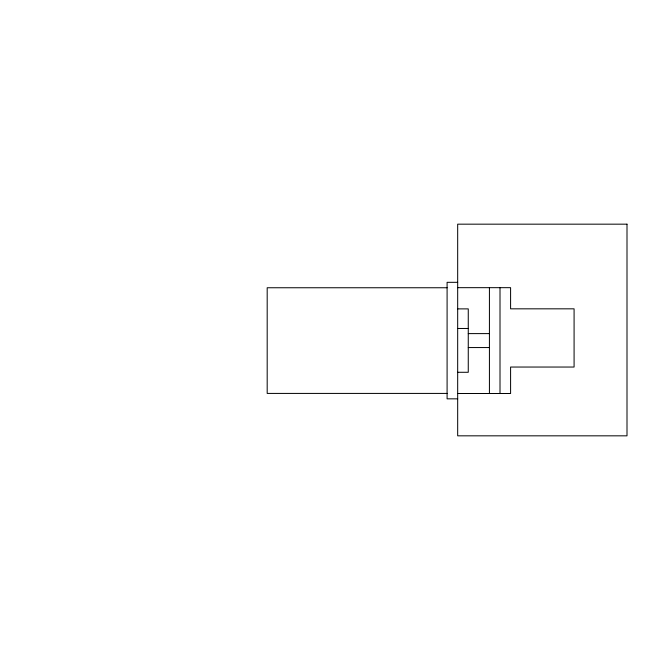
<?xml version="1.0" encoding="UTF-8"?>
<svg xmlns="http://www.w3.org/2000/svg" width="660" height="660" viewBox="0 0 660 660"><rect width="100%" height="100%" fill="white"/><g stroke="black" fill="none" stroke-linecap="round" stroke-linejoin="round"><path stroke-width="0.99" d="M457.677 282.323L447.092 282.323L447.092 398.838L457.677 398.838M457.677 287.669L510.592 287.669L510.592 308.83L574.084 308.83L574.084 367.042L510.592 367.042L510.592 393.5L457.677 393.5M447.092 287.752L267.185 287.752L267.185 393.418L447.092 393.418M457.677 308.88L468.262 308.88L468.262 372.281L457.677 372.281M457.677 328.474L468.262 328.474M468.262 333.605L489.423 333.605M468.262 347.556L489.423 347.556M500.008 287.669L500.008 393.5M489.423 287.669L489.423 393.5M627 224.169L457.677 224.169L457.677 435.831L627 435.831L627 224.169"/></g></svg>
